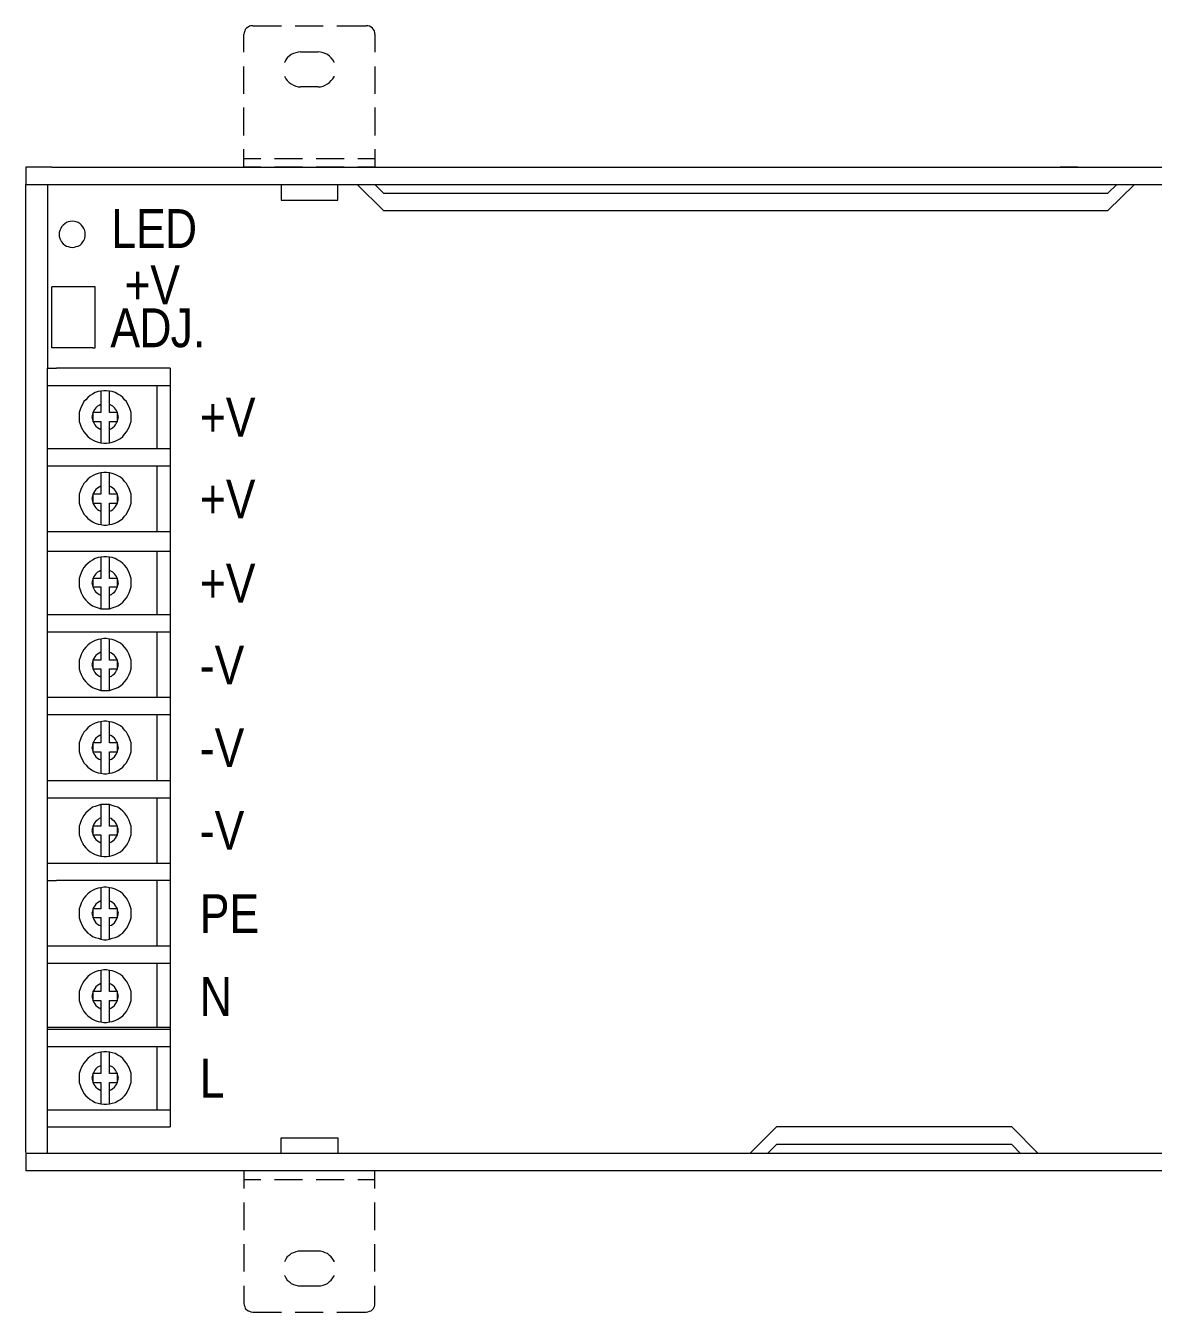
# Model space of a CAD drawing. Extents: x 136 to 351, y 87 to 234.
# Drawn here: x 136.2 to 265.3, y 86.8 to 234.2 of the extents above; entities that cross this region are included whole.
import ezdxf

# ---------------------------------------------------------------- set-up
doc = ezdxf.new("R2010")
doc.units = 0
doc.layers.get('0').update_dxf_attribs({"lineweight": 25})
doc.styles.add('textstyle6', font='')
doc.styles.get('textstyle6').set_extended_font_data('ArialNarrow')

msp = doc.modelspace()

# ---------------------------------------------------------------- linework, layer by layer
at = {"color": 0, "lineweight": 9, "flags": 128}
for points in [[(162.23, 234.17), (162.01, 234.17), (161.85, 234.12), (161.69, 234.01), (161.52, 233.9), (161.36, 233.74), (161.31, 233.58), (161.25, 233.36), (161.2, 233.2)], [(161.2, 231.14), (161.2, 233.2)], [(162.23, 234.17), (165.53, 234.17)], [(167.1, 234.17), (170.3, 234.17)], [(171.87, 234.17), (175.23, 234.17)], [(176.2, 233.2), (176.2, 233.36), (176.15, 233.58), (176.04, 233.74), (175.93, 233.9), (175.77, 234.01), (175.61, 234.12), (175.39, 234.17), (175.23, 234.17)], [(176.2, 233.2), (176.2, 231.14)], [(167.7, 231.19), (167.43, 231.14), (167.16, 231.08), (166.89, 230.98), (166.62, 230.87), (166.4, 230.7), (166.18, 230.49), (166.02, 230.27), (165.91, 230), (165.86, 229.95)], [(167.7, 231.19), (169.7, 231.19)], [(171.55, 229.95), (171.55, 230), (171.38, 230.27), (171.22, 230.49), (171, 230.7), (170.79, 230.87), (170.52, 230.98), (170.3, 231.08), (169.97, 231.14), (169.7, 231.19)], [(161.2, 226.37), (161.2, 229.51)], [(176.2, 229.51), (176.2, 226.37)], [(165.86, 228.38), (165.91, 228.32), (166.02, 228.1), (166.18, 227.89), (166.4, 227.67), (166.62, 227.51), (166.89, 227.35), (167.16, 227.24), (167.43, 227.18), (167.7, 227.18)], [(169.7, 227.18), (167.7, 227.18)], [(169.7, 227.18), (169.97, 227.18), (170.3, 227.24), (170.52, 227.35), (170.79, 227.51), (171, 227.67), (171.22, 227.89), (171.38, 228.1), (171.55, 228.32), (171.55, 228.38)], [(161.2, 221.6), (161.2, 224.8)], [(176.2, 224.8), (176.2, 221.6)], [(161.2, 217.97), (161.2, 220.03)], [(176.2, 220.03), (176.2, 217.97)], [(161.2, 218.95), (163.15, 218.95)], [(164.72, 218.95), (167.92, 218.95)], [(169.49, 218.95), (172.68, 218.95)], [(174.25, 218.95), (176.2, 218.95)], [(139.21, 217.97), (136.23, 217.97)], [(136.23, 217.97), (136.23, 215.97)], [(139.21, 217.97), (349.54, 217.97)], [(163.15, 217.97), (161.2, 217.97)], [(167.92, 217.97), (164.72, 217.97)], [(172.68, 217.97), (169.49, 217.97)], [(176.2, 217.97), (174.25, 217.97)], [(256.7, 217.97), (254.69, 217.97)], [(136.23, 215.97), (261.19, 215.97)], [(136.23, 105.09), (136.23, 215.97)], [(138.72, 215.97), (138.72, 194.95)], [(165.48, 215.97), (165.48, 214.18), (171.98, 214.18), (171.98, 215.97)], [(174.2, 215.97), (177.18, 212.99)], [(176.2, 215.97), (177.18, 215)], [(260.16, 212.99), (263.2, 215.97)], [(260.16, 215), (261.19, 215.97)], [(261.19, 215.97), (263.2, 215.97)], [(263.2, 215.97), (315.42, 215.97)], [(177.18, 215), (260.16, 215)], [(177.18, 212.99), (260.16, 212.99)], [(143.05, 210.28), (143.05, 210.5), (143, 210.72), (142.89, 210.93), (142.78, 211.15), (142.62, 211.31), (142.46, 211.47), (142.24, 211.64), (142.02, 211.69), (141.81, 211.75), (141.59, 211.8), (141.32, 211.75), (141.1, 211.69), (140.89, 211.64), (140.72, 211.47), (140.51, 211.31), (140.34, 211.15), (140.24, 210.93), (140.13, 210.72), (140.07, 210.5), (140.07, 210.28), (140.07, 210.07), (140.13, 209.8), (140.24, 209.58), (140.34, 209.42), (140.51, 209.2), (140.72, 209.04), (140.89, 208.93), (141.1, 208.87), (141.32, 208.82), (141.59, 208.77), (141.81, 208.82), (142.02, 208.87), (142.24, 208.93), (142.46, 209.04), (142.62, 209.2), (142.78, 209.42), (142.89, 209.58), (143, 209.8), (143.05, 210.07), (143.05, 210.28)], [(143.92, 197.28), (139.21, 197.28), (139.21, 204.27)], [(144.19, 197.28), (144.19, 204.27), (139.21, 204.27)], [(143.92, 197.28), (144.19, 197.28)], [(138.72, 194.95), (139.75, 194.95)], [(138.72, 192.95), (138.72, 194.95)], [(138.72, 192.95), (138.72, 194.95)], [(152.75, 194.95), (139.75, 194.95)], [(152.75, 194.95), (152.75, 108.01)], [(138.72, 192.95), (139.75, 192.95)], [(138.72, 185.74), (138.72, 192.95)], [(138.72, 185.74), (138.72, 192.95)], [(139.75, 192.95), (152.75, 192.95)], [(144.84, 192.3), (144.52, 192.25), (144.19, 192.14), (143.87, 191.97), (143.59, 191.81), (143.32, 191.59), (143.11, 191.32), (142.89, 191.11), (142.73, 190.78), (142.57, 190.51), (142.46, 190.19), (142.35, 189.86), (142.35, 189.54), (142.35, 189.16), (142.35, 188.83), (142.46, 188.51), (142.57, 188.18), (142.73, 187.91), (142.89, 187.64), (143.11, 187.37), (143.32, 187.1), (143.59, 186.88), (143.87, 186.72), (144.19, 186.56), (144.52, 186.45), (144.84, 186.39)], [(145.82, 192.3), (145.49, 192.35), (145.16, 192.35), (144.84, 192.3)], [(144.84, 192.3), (144.84, 190.78)], [(145.82, 190.78), (145.82, 192.3)], [(145.82, 186.39), (146.14, 186.45), (146.47, 186.56), (146.79, 186.72), (147.06, 186.88), (147.33, 187.1), (147.55, 187.37), (147.77, 187.64), (147.93, 187.91), (148.09, 188.18), (148.2, 188.51), (148.31, 188.83), (148.31, 189.16), (148.31, 189.54), (148.31, 189.86), (148.2, 190.19), (148.09, 190.51), (147.93, 190.78), (147.77, 191.11), (147.55, 191.32), (147.33, 191.59), (147.06, 191.81), (146.79, 191.97), (146.47, 192.14), (146.14, 192.25), (145.82, 192.3)], [(151.23, 192.95), (151.23, 185.74)], [(144.84, 190.78), (144.62, 190.67), (144.46, 190.57), (144.24, 190.4), (144.14, 190.24), (144.03, 190.08), (143.92, 189.86)], [(144.84, 190.78), (144.84, 189.86)], [(145.82, 189.86), (145.82, 190.78)], [(146.74, 189.86), (146.63, 190.08), (146.52, 190.24), (146.41, 190.4), (146.19, 190.57), (146.03, 190.67), (145.82, 190.78)], [(143.92, 189.86), (143.87, 189.59), (143.81, 189.37), (143.87, 189.1), (143.92, 188.83)], [(144.84, 189.86), (143.92, 189.86)], [(143.92, 189.86), (143.92, 188.83)], [(143.92, 188.83), (144.84, 188.83)], [(143.92, 188.83), (144.03, 188.67), (144.14, 188.45), (144.24, 188.29), (144.46, 188.13), (144.62, 188.02), (144.84, 187.91)], [(144.84, 188.83), (144.84, 187.91)], [(146.74, 189.86), (145.82, 189.86)], [(145.82, 187.91), (145.82, 188.83)], [(145.82, 188.83), (146.74, 188.83)], [(145.82, 187.91), (146.03, 188.02), (146.19, 188.13), (146.41, 188.29), (146.52, 188.45), (146.63, 188.67), (146.74, 188.83)], [(146.74, 188.83), (146.74, 189.86)], [(146.74, 188.83), (146.79, 189.1), (146.84, 189.37), (146.79, 189.59), (146.74, 189.86)], [(144.84, 187.91), (144.84, 186.39)], [(145.82, 186.39), (145.82, 187.91)], [(138.72, 185.74), (139.75, 185.74)], [(138.72, 183.74), (138.72, 185.74)], [(138.72, 183.74), (138.72, 185.74)], [(139.75, 185.74), (152.75, 185.74)], [(144.84, 186.39), (145.16, 186.34), (145.49, 186.34), (145.82, 186.39)], [(138.72, 183.74), (139.75, 183.74)], [(138.72, 176.21), (138.72, 183.74)], [(138.72, 176.21), (138.72, 183.74)], [(139.75, 183.74), (152.75, 183.74)], [(144.84, 182.93), (144.52, 182.87), (144.19, 182.77), (143.87, 182.6), (143.59, 182.44), (143.32, 182.22), (143.11, 181.95), (142.89, 181.74), (142.73, 181.41), (142.57, 181.14), (142.46, 180.82), (142.35, 180.49), (142.35, 180.17), (142.35, 179.79), (142.35, 179.46), (142.46, 179.14), (142.57, 178.81), (142.73, 178.54), (142.89, 178.22), (143.11, 178), (143.32, 177.73), (143.59, 177.51), (143.87, 177.35), (144.19, 177.19), (144.52, 177.08), (144.84, 177.02)], [(145.82, 182.93), (145.49, 182.98), (145.16, 182.98), (144.84, 182.93)], [(144.84, 182.93), (144.84, 181.41)], [(145.82, 181.41), (145.82, 182.93)], [(145.82, 177.02), (146.14, 177.08), (146.47, 177.19), (146.79, 177.35), (147.06, 177.51), (147.33, 177.73), (147.55, 178), (147.77, 178.22), (147.93, 178.54), (148.09, 178.81), (148.2, 179.14), (148.31, 179.46), (148.31, 179.79), (148.31, 180.17), (148.31, 180.49), (148.2, 180.82), (148.09, 181.14), (147.93, 181.41), (147.77, 181.74), (147.55, 181.95), (147.33, 182.22), (147.06, 182.44), (146.79, 182.6), (146.47, 182.77), (146.14, 182.87), (145.82, 182.93)], [(151.23, 183.74), (151.23, 176.21)], [(144.84, 181.41), (144.62, 181.3), (144.46, 181.19), (144.24, 181.03), (144.14, 180.87), (144.03, 180.71), (143.92, 180.49)], [(144.84, 181.41), (144.84, 180.49)], [(145.82, 180.49), (145.82, 181.41)], [(146.74, 180.49), (146.63, 180.71), (146.52, 180.87), (146.41, 181.03), (146.19, 181.19), (146.03, 181.3), (145.82, 181.41)], [(143.92, 180.49), (143.87, 180.22), (143.81, 180), (143.87, 179.73), (143.92, 179.46)], [(143.92, 180.49), (143.92, 179.46)], [(144.84, 180.49), (143.92, 180.49)], [(146.74, 180.49), (145.82, 180.49)], [(146.74, 179.46), (146.74, 180.49)], [(146.74, 179.46), (146.79, 179.73), (146.84, 180), (146.79, 180.22), (146.74, 180.49)], [(143.92, 179.46), (144.84, 179.46)], [(143.92, 179.46), (144.03, 179.3), (144.14, 179.08), (144.24, 178.92), (144.46, 178.76), (144.62, 178.65), (144.84, 178.54)], [(144.84, 179.46), (144.84, 178.54)], [(144.84, 178.54), (144.84, 177.02)], [(145.82, 179.46), (146.74, 179.46)], [(145.82, 178.54), (145.82, 179.46)], [(145.82, 178.54), (146.03, 178.65), (146.19, 178.76), (146.41, 178.92), (146.52, 179.08), (146.63, 179.3), (146.74, 179.46)], [(145.82, 177.02), (145.82, 178.54)], [(144.84, 177.02), (145.16, 176.97), (145.49, 176.97), (145.82, 177.02)], [(138.72, 176.21), (139.75, 176.21)], [(138.72, 173.99), (138.72, 176.21)], [(138.72, 173.99), (138.72, 176.21)], [(139.75, 176.21), (152.75, 176.21)], [(138.72, 173.99), (139.75, 173.99)], [(138.72, 166.73), (138.72, 173.99)], [(138.72, 166.73), (138.72, 173.99)], [(139.75, 173.99), (152.75, 173.99)], [(151.23, 173.99), (151.23, 166.73)], [(144.84, 173.29), (144.52, 173.23), (144.19, 173.12), (143.87, 172.96), (143.59, 172.8), (143.32, 172.58), (143.11, 172.36), (142.89, 172.09), (142.73, 171.82), (142.57, 171.5), (142.46, 171.17), (142.35, 170.85), (142.35, 170.52), (142.35, 170.2), (142.35, 169.87), (142.46, 169.55), (142.57, 169.22), (142.73, 168.9), (142.89, 168.63), (143.11, 168.36), (143.32, 168.14), (143.59, 167.92), (143.87, 167.71), (144.19, 167.6), (144.52, 167.49), (144.84, 167.38)], [(145.82, 173.29), (145.49, 173.34), (145.16, 173.34), (144.84, 173.29)], [(144.84, 173.29), (144.84, 171.77)], [(145.82, 171.77), (145.82, 173.29)], [(145.82, 167.38), (146.14, 167.49), (146.47, 167.6), (146.79, 167.71), (147.06, 167.92), (147.33, 168.14), (147.55, 168.36), (147.77, 168.63), (147.93, 168.9), (148.09, 169.22), (148.2, 169.55), (148.31, 169.87), (148.31, 170.2), (148.31, 170.52), (148.31, 170.85), (148.2, 171.17), (148.09, 171.5), (147.93, 171.82), (147.77, 172.09), (147.55, 172.36), (147.33, 172.58), (147.06, 172.8), (146.79, 172.96), (146.47, 173.12), (146.14, 173.23), (145.82, 173.29)], [(144.84, 171.77), (144.62, 171.66), (144.46, 171.55), (144.24, 171.39), (144.14, 171.23), (144.03, 171.07), (143.92, 170.85)], [(144.84, 171.77), (144.84, 170.85)], [(145.82, 170.85), (145.82, 171.77)], [(146.74, 170.85), (146.63, 171.07), (146.52, 171.23), (146.41, 171.39), (146.19, 171.55), (146.03, 171.66), (145.82, 171.77)], [(143.92, 170.85), (143.87, 170.63), (143.81, 170.36), (143.87, 170.09), (143.92, 169.87)], [(144.84, 170.85), (143.92, 170.85)], [(143.92, 170.85), (143.92, 169.87)], [(143.92, 169.87), (144.84, 169.87)], [(143.92, 169.87), (144.03, 169.66), (144.14, 169.44), (144.24, 169.28), (144.46, 169.17), (144.62, 169.01), (144.84, 168.95)], [(144.84, 169.87), (144.84, 168.95)], [(146.74, 170.85), (145.82, 170.85)], [(145.82, 168.95), (145.82, 169.87)], [(145.82, 169.87), (146.74, 169.87)], [(145.82, 168.95), (146.03, 169.01), (146.19, 169.17), (146.41, 169.28), (146.52, 169.44), (146.63, 169.66), (146.74, 169.87)], [(146.74, 169.87), (146.74, 170.85)], [(146.74, 169.87), (146.79, 170.09), (146.84, 170.36), (146.79, 170.63), (146.74, 170.85)], [(144.84, 168.95), (144.84, 167.38)], [(145.82, 167.38), (145.82, 168.95)], [(138.72, 164.73), (138.72, 166.73)], [(138.72, 166.73), (139.75, 166.73)], [(138.72, 164.73), (138.72, 166.73)], [(139.75, 166.73), (152.75, 166.73)], [(144.84, 167.38), (145.16, 167.38), (145.49, 167.38), (145.82, 167.38)], [(138.72, 157.25), (138.72, 164.73)], [(138.72, 164.73), (139.75, 164.73)], [(138.72, 157.25), (138.72, 164.73)], [(139.75, 164.73), (152.75, 164.73)], [(144.84, 163.91), (144.52, 163.86), (144.19, 163.75), (143.87, 163.59), (143.59, 163.43), (143.32, 163.21), (143.11, 162.99), (142.89, 162.72), (142.73, 162.45), (142.57, 162.13), (142.46, 161.8), (142.35, 161.48), (142.35, 161.15), (142.35, 160.83), (142.35, 160.5), (142.46, 160.12), (142.57, 159.85), (142.73, 159.53), (142.89, 159.26), (143.11, 158.99), (143.32, 158.77), (143.59, 158.55), (143.87, 158.34), (144.19, 158.23), (144.52, 158.12), (144.84, 158.01)], [(145.82, 163.91), (145.49, 163.97), (145.16, 163.97), (144.84, 163.91)], [(144.84, 163.91), (144.84, 162.4)], [(145.82, 162.4), (145.82, 163.91)], [(145.82, 158.01), (146.14, 158.12), (146.47, 158.23), (146.79, 158.34), (147.06, 158.55), (147.33, 158.77), (147.55, 158.99), (147.77, 159.26), (147.93, 159.53), (148.09, 159.85), (148.2, 160.12), (148.31, 160.5), (148.31, 160.83), (148.31, 161.15), (148.31, 161.48), (148.2, 161.8), (148.09, 162.13), (147.93, 162.45), (147.77, 162.72), (147.55, 162.99), (147.33, 163.21), (147.06, 163.43), (146.79, 163.59), (146.47, 163.75), (146.14, 163.86), (145.82, 163.91)], [(151.23, 164.73), (151.23, 157.25)], [(144.84, 162.4), (144.62, 162.29), (144.46, 162.18), (144.24, 162.02), (144.14, 161.86), (144.03, 161.69), (143.92, 161.48)], [(144.84, 162.4), (144.84, 161.48)], [(145.82, 161.48), (145.82, 162.4)], [(146.74, 161.48), (146.63, 161.69), (146.52, 161.86), (146.41, 162.02), (146.19, 162.18), (146.03, 162.29), (145.82, 162.4)], [(143.92, 161.48), (143.87, 161.21), (143.81, 160.99), (143.87, 160.72), (143.92, 160.5)], [(143.92, 161.48), (143.92, 160.5)], [(144.84, 161.48), (143.92, 161.48)], [(146.74, 161.48), (145.82, 161.48)], [(146.74, 160.5), (146.74, 161.48)], [(146.74, 160.5), (146.79, 160.72), (146.84, 160.99), (146.79, 161.21), (146.74, 161.48)], [(143.92, 160.5), (144.84, 160.5)], [(143.92, 160.5), (144.03, 160.29), (144.14, 160.07), (144.24, 159.91), (144.46, 159.8), (144.62, 159.64), (144.84, 159.58)], [(144.84, 160.5), (144.84, 159.58)], [(144.84, 159.58), (144.84, 158.01)], [(145.82, 159.58), (145.82, 160.5)], [(145.82, 160.5), (146.74, 160.5)], [(145.82, 159.58), (146.03, 159.64), (146.19, 159.8), (146.41, 159.91), (146.52, 160.07), (146.63, 160.29), (146.74, 160.5)], [(145.82, 158.01), (145.82, 159.58)], [(144.84, 158.01), (145.16, 158.01), (145.49, 158.01), (145.82, 158.01)], [(138.72, 155.25), (138.72, 157.25)], [(138.72, 157.25), (139.75, 157.25)], [(138.72, 155.25), (138.72, 157.25)], [(139.75, 157.25), (152.75, 157.25)], [(138.72, 147.72), (138.72, 155.25)], [(138.72, 155.25), (139.75, 155.25)], [(138.72, 147.72), (138.72, 155.25)], [(139.75, 155.25), (152.75, 155.25)], [(151.23, 155.25), (151.23, 147.72)], [(144.84, 154.44), (144.52, 154.38), (144.19, 154.27), (143.87, 154.11), (143.59, 153.95), (143.32, 153.73), (143.11, 153.46), (142.89, 153.24), (142.73, 152.92), (142.57, 152.65), (142.46, 152.32), (142.35, 152), (142.35, 151.67), (142.35, 151.29), (142.35, 150.97), (142.46, 150.64), (142.57, 150.32), (142.73, 150.05), (142.89, 149.72), (143.11, 149.51), (143.32, 149.23), (143.59, 149.02), (143.87, 148.86), (144.19, 148.69), (144.52, 148.59), (144.84, 148.53)], [(145.82, 154.44), (145.49, 154.49), (145.16, 154.49), (144.84, 154.44)], [(144.84, 154.44), (144.84, 152.92)], [(145.82, 152.92), (145.82, 154.44)], [(145.82, 148.53), (146.14, 148.59), (146.47, 148.69), (146.79, 148.86), (147.06, 149.02), (147.33, 149.23), (147.55, 149.51), (147.77, 149.72), (147.93, 150.05), (148.09, 150.32), (148.2, 150.64), (148.31, 150.97), (148.31, 151.29), (148.31, 151.67), (148.31, 152), (148.2, 152.32), (148.09, 152.65), (147.93, 152.92), (147.77, 153.24), (147.55, 153.46), (147.33, 153.73), (147.06, 153.95), (146.79, 154.11), (146.47, 154.27), (146.14, 154.38), (145.82, 154.44)], [(143.92, 152), (143.87, 151.73), (143.81, 151.46), (143.87, 151.24), (143.92, 150.97)], [(144.84, 152.92), (144.62, 152.81), (144.46, 152.7), (144.24, 152.54), (144.14, 152.38), (144.03, 152.16), (143.92, 152)], [(144.84, 152), (143.92, 152)], [(143.92, 152), (143.92, 150.97)], [(144.84, 152.92), (144.84, 152)], [(145.82, 152), (145.82, 152.92)], [(146.74, 152), (146.63, 152.16), (146.52, 152.38), (146.41, 152.54), (146.19, 152.7), (146.03, 152.81), (145.82, 152.92)], [(146.74, 152), (145.82, 152)], [(146.74, 150.97), (146.74, 152)], [(146.74, 150.97), (146.79, 151.24), (146.84, 151.46), (146.79, 151.73), (146.74, 152)], [(143.92, 150.97), (144.84, 150.97)], [(143.92, 150.97), (144.03, 150.75), (144.14, 150.59), (144.24, 150.43), (144.46, 150.26), (144.62, 150.16), (144.84, 150.05)], [(144.84, 150.97), (144.84, 150.05)], [(145.82, 150.05), (145.82, 150.97)], [(145.82, 150.97), (146.74, 150.97)], [(145.82, 150.05), (146.03, 150.16), (146.19, 150.26), (146.41, 150.43), (146.52, 150.59), (146.63, 150.75), (146.74, 150.97)], [(144.84, 150.05), (144.84, 148.53)], [(145.82, 148.53), (145.82, 150.05)], [(138.72, 145.71), (138.72, 147.72)], [(138.72, 147.72), (139.75, 147.72)], [(138.72, 145.71), (138.72, 147.72)], [(139.75, 147.72), (152.75, 147.72)], [(144.84, 148.53), (145.16, 148.48), (145.49, 148.48), (145.82, 148.53)], [(138.72, 138.24), (138.72, 145.71)], [(138.72, 145.71), (139.75, 145.71)], [(138.72, 138.24), (138.72, 145.71)], [(139.75, 145.71), (152.75, 145.71)], [(144.84, 144.96), (144.52, 144.85), (144.19, 144.74), (143.87, 144.63), (143.59, 144.41), (143.32, 144.2), (143.11, 143.98), (142.89, 143.71), (142.73, 143.44), (142.57, 143.11), (142.46, 142.79), (142.35, 142.46), (142.35, 142.14), (142.35, 141.81), (142.35, 141.49), (142.46, 141.16), (142.57, 140.84), (142.73, 140.51), (142.89, 140.24), (143.11, 139.97), (143.32, 139.76), (143.59, 139.54), (143.87, 139.38), (144.19, 139.21), (144.52, 139.11), (144.84, 139.05)], [(144.84, 144.96), (144.84, 143.38)], [(145.82, 144.96), (145.49, 144.96), (145.16, 144.96), (144.84, 144.96)], [(145.82, 143.38), (145.82, 144.96)], [(145.82, 139.05), (146.14, 139.11), (146.47, 139.21), (146.79, 139.38), (147.06, 139.54), (147.33, 139.76), (147.55, 139.97), (147.77, 140.24), (147.93, 140.51), (148.09, 140.84), (148.2, 141.16), (148.31, 141.49), (148.31, 141.81), (148.31, 142.14), (148.31, 142.46), (148.2, 142.79), (148.09, 143.11), (147.93, 143.44), (147.77, 143.71), (147.55, 143.98), (147.33, 144.2), (147.06, 144.41), (146.79, 144.63), (146.47, 144.74), (146.14, 144.85), (145.82, 144.96)], [(151.23, 145.71), (151.23, 138.24)], [(144.84, 143.38), (144.62, 143.33), (144.46, 143.17), (144.24, 143.06), (144.14, 142.9), (144.03, 142.68), (143.92, 142.46)], [(144.84, 143.38), (144.84, 142.46)], [(145.82, 142.46), (145.82, 143.38)], [(146.74, 142.46), (146.63, 142.68), (146.52, 142.9), (146.41, 143.06), (146.19, 143.17), (146.03, 143.33), (145.82, 143.38)], [(143.92, 142.46), (143.87, 142.25), (143.81, 141.98), (143.87, 141.71), (143.92, 141.49)], [(143.92, 142.46), (143.92, 141.49)], [(144.84, 142.46), (143.92, 142.46)], [(146.74, 142.46), (145.82, 142.46)], [(146.74, 141.49), (146.74, 142.46)], [(146.74, 141.49), (146.79, 141.71), (146.84, 141.98), (146.79, 142.25), (146.74, 142.46)], [(143.92, 141.49), (144.84, 141.49)], [(143.92, 141.49), (144.03, 141.27), (144.14, 141.11), (144.24, 140.95), (144.46, 140.78), (144.62, 140.68), (144.84, 140.57)], [(144.84, 141.49), (144.84, 140.57)], [(144.84, 140.57), (144.84, 139.05)], [(145.82, 140.57), (145.82, 141.49)], [(145.82, 141.49), (146.74, 141.49)], [(145.82, 140.57), (146.03, 140.68), (146.19, 140.78), (146.41, 140.95), (146.52, 141.11), (146.63, 141.27), (146.74, 141.49)], [(145.82, 139.05), (145.82, 140.57)], [(144.84, 139.05), (145.16, 139), (145.49, 139), (145.82, 139.05)], [(138.72, 136.23), (138.72, 138.24)], [(138.72, 138.24), (139.75, 138.24)], [(138.72, 136.23), (138.72, 138.24)], [(139.75, 138.24), (152.75, 138.24)], [(138.72, 128.76), (138.72, 136.23)], [(138.72, 136.23), (139.75, 136.23)], [(138.72, 128.76), (138.72, 136.23)], [(152.75, 136.23), (139.75, 136.23)], [(151.23, 136.23), (151.23, 128.76)], [(144.84, 135.42), (144.52, 135.37), (144.19, 135.26), (143.87, 135.1), (143.59, 134.93), (143.32, 134.72), (143.11, 134.5), (142.89, 134.23), (142.73, 133.96), (142.57, 133.63), (142.46, 133.31), (142.35, 132.98), (142.35, 132.66), (142.35, 132.33), (142.35, 131.96), (142.46, 131.63), (142.57, 131.36), (142.73, 131.03), (142.89, 130.76), (143.11, 130.49), (143.32, 130.22), (143.59, 130.06), (143.87, 129.84), (144.19, 129.73), (144.52, 129.63), (144.84, 129.52)], [(145.82, 135.42), (145.49, 135.48), (145.16, 135.48), (144.84, 135.42)], [(144.84, 135.42), (144.84, 133.91)], [(145.82, 133.91), (145.82, 135.42)], [(145.82, 129.52), (146.14, 129.63), (146.47, 129.73), (146.79, 129.84), (147.06, 130.06), (147.33, 130.22), (147.55, 130.49), (147.77, 130.76), (147.93, 131.03), (148.09, 131.36), (148.2, 131.63), (148.31, 131.96), (148.31, 132.33), (148.31, 132.66), (148.31, 132.98), (148.2, 133.31), (148.09, 133.63), (147.93, 133.96), (147.77, 134.23), (147.55, 134.5), (147.33, 134.72), (147.06, 134.93), (146.79, 135.1), (146.47, 135.26), (146.14, 135.37), (145.82, 135.42)], [(143.92, 132.98), (143.87, 132.71), (143.81, 132.5), (143.87, 132.23), (143.92, 132.01)], [(144.84, 133.91), (144.62, 133.8), (144.46, 133.69), (144.24, 133.53), (144.14, 133.36), (144.03, 133.2), (143.92, 132.98)], [(144.84, 132.98), (143.92, 132.98)], [(143.92, 132.98), (143.92, 132.01)], [(144.84, 133.91), (144.84, 132.98)], [(145.82, 132.98), (145.82, 133.91)], [(146.74, 132.98), (146.63, 133.2), (146.52, 133.36), (146.41, 133.53), (146.19, 133.69), (146.03, 133.8), (145.82, 133.91)], [(146.74, 132.98), (145.82, 132.98)], [(146.74, 132.01), (146.74, 132.98)], [(146.74, 132.01), (146.79, 132.23), (146.84, 132.5), (146.79, 132.71), (146.74, 132.98)], [(143.92, 132.01), (144.84, 132.01)], [(143.92, 132.01), (144.03, 131.79), (144.14, 131.58), (144.24, 131.41), (144.46, 131.25), (144.62, 131.14), (144.84, 131.09)], [(144.84, 132.01), (144.84, 131.09)], [(145.82, 132.01), (146.74, 132.01)], [(145.82, 131.09), (145.82, 132.01)], [(145.82, 131.09), (146.03, 131.14), (146.19, 131.25), (146.41, 131.41), (146.52, 131.58), (146.63, 131.79), (146.74, 132.01)], [(144.84, 131.09), (144.84, 129.52)], [(145.82, 129.52), (145.82, 131.09)], [(138.72, 128.76), (139.75, 128.76)], [(138.72, 126.76), (138.72, 128.76)], [(138.72, 126.76), (138.72, 128.76)], [(139.75, 128.76), (152.75, 128.76)], [(144.84, 129.52), (145.16, 129.46), (145.49, 129.46), (145.82, 129.52)], [(138.72, 119.44), (138.72, 126.76)], [(138.72, 126.76), (139.75, 126.76)], [(138.72, 119.44), (138.72, 126.76)], [(139.75, 126.76), (152.75, 126.76)], [(144.84, 125.94), (144.52, 125.89), (144.19, 125.78), (143.87, 125.62), (143.59, 125.46), (143.32, 125.24), (143.11, 124.97), (142.89, 124.7), (142.73, 124.43), (142.57, 124.15), (142.46, 123.83), (142.35, 123.51), (142.35, 123.18), (142.35, 122.8), (142.35, 122.48), (142.46, 122.15), (142.57, 121.83), (142.73, 121.55), (142.89, 121.23), (143.11, 120.96), (143.32, 120.74), (143.59, 120.53), (143.87, 120.36), (144.19, 120.2), (144.52, 120.09), (144.84, 120.04)], [(145.82, 125.94), (145.49, 126), (145.16, 126), (144.84, 125.94)], [(144.84, 125.94), (144.84, 124.43)], [(145.82, 124.43), (145.82, 125.94)], [(145.82, 120.04), (146.14, 120.09), (146.47, 120.2), (146.79, 120.36), (147.06, 120.53), (147.33, 120.74), (147.55, 120.96), (147.77, 121.23), (147.93, 121.55), (148.09, 121.83), (148.2, 122.15), (148.31, 122.48), (148.31, 122.8), (148.31, 123.18), (148.31, 123.51), (148.2, 123.83), (148.09, 124.15), (147.93, 124.43), (147.77, 124.7), (147.55, 124.97), (147.33, 125.24), (147.06, 125.46), (146.79, 125.62), (146.47, 125.78), (146.14, 125.89), (145.82, 125.94)], [(151.23, 126.76), (151.23, 119.44)], [(144.84, 124.43), (144.62, 124.32), (144.46, 124.21), (144.24, 124.05), (144.14, 123.88), (144.03, 123.67), (143.92, 123.51)], [(144.84, 124.43), (144.84, 123.51)], [(145.82, 123.51), (145.82, 124.43)], [(146.74, 123.51), (146.63, 123.67), (146.52, 123.88), (146.41, 124.05), (146.19, 124.21), (146.03, 124.32), (145.82, 124.43)], [(143.92, 123.51), (143.87, 123.23), (143.81, 122.96), (143.87, 122.75), (143.92, 122.48)], [(143.92, 123.51), (143.92, 122.48)], [(144.84, 123.51), (143.92, 123.51)], [(143.92, 122.48), (144.84, 122.48)], [(143.92, 122.48), (144.03, 122.26), (144.14, 122.1), (144.24, 121.93), (144.46, 121.77), (144.62, 121.66), (144.84, 121.55)], [(144.84, 122.48), (144.84, 121.55)], [(146.74, 123.51), (145.82, 123.51)], [(145.82, 122.48), (146.74, 122.48)], [(145.82, 121.55), (145.82, 122.48)], [(145.82, 121.55), (146.03, 121.66), (146.19, 121.77), (146.41, 121.93), (146.52, 122.1), (146.63, 122.26), (146.74, 122.48)], [(146.74, 122.48), (146.74, 123.51)], [(146.74, 122.48), (146.79, 122.75), (146.84, 122.96), (146.79, 123.23), (146.74, 123.51)], [(144.84, 121.55), (144.84, 120.04)], [(145.82, 120.04), (145.82, 121.55)], [(138.72, 119.23), (138.72, 119.44)], [(138.72, 119.44), (152.75, 119.44)], [(138.72, 119.23), (138.72, 119.44)], [(144.84, 120.04), (145.16, 119.98), (145.49, 119.98), (145.82, 120.04)], [(138.72, 117.22), (138.72, 119.23)], [(138.72, 119.23), (139.75, 119.23)], [(138.72, 117.22), (138.72, 119.23)], [(139.75, 119.23), (152.75, 119.23)], [(138.72, 109.96), (138.72, 117.22)], [(138.72, 117.22), (139.75, 117.22)], [(138.72, 109.96), (138.72, 117.22)], [(139.75, 117.22), (152.75, 117.22)], [(144.84, 116.57), (144.52, 116.52), (144.19, 116.41), (143.87, 116.25), (143.59, 116.08), (143.32, 115.87), (143.11, 115.6), (142.89, 115.33), (142.73, 115.06), (142.57, 114.78), (142.46, 114.46), (142.35, 114.13), (142.35, 113.75), (142.35, 113.43), (142.35, 113.1), (142.46, 112.78), (142.57, 112.45), (142.73, 112.18), (142.89, 111.86), (143.11, 111.59), (143.32, 111.37), (143.59, 111.15), (143.87, 110.99), (144.19, 110.83), (144.52, 110.72), (144.84, 110.67)], [(145.82, 116.57), (145.49, 116.63), (145.16, 116.63), (144.84, 116.57)], [(144.84, 116.57), (144.84, 115)], [(145.82, 115), (145.82, 116.57)], [(145.82, 110.67), (146.14, 110.72), (146.47, 110.83), (146.79, 110.99), (147.06, 111.15), (147.33, 111.37), (147.55, 111.59), (147.77, 111.86), (147.93, 112.18), (148.09, 112.45), (148.2, 112.78), (148.31, 113.1), (148.31, 113.43), (148.31, 113.75), (148.31, 114.13), (148.2, 114.46), (148.09, 114.78), (147.93, 115.06), (147.77, 115.33), (147.55, 115.6), (147.33, 115.87), (147.06, 116.08), (146.79, 116.25), (146.47, 116.41), (146.14, 116.52), (145.82, 116.57)], [(151.23, 117.22), (151.23, 109.96)], [(144.84, 115), (144.62, 114.95), (144.46, 114.84), (144.24, 114.68), (144.14, 114.51), (144.03, 114.3), (143.92, 114.13)], [(144.84, 115), (144.84, 114.13)], [(145.82, 114.13), (145.82, 115)], [(146.74, 114.13), (146.63, 114.3), (146.52, 114.51), (146.41, 114.68), (146.19, 114.84), (146.03, 114.95), (145.82, 115)], [(143.92, 114.13), (143.87, 113.86), (143.81, 113.59), (143.87, 113.38), (143.92, 113.1)], [(143.92, 114.13), (143.92, 113.1)], [(144.84, 114.13), (143.92, 114.13)], [(146.74, 114.13), (145.82, 114.13)], [(146.74, 113.1), (146.74, 114.13)], [(146.74, 113.1), (146.79, 113.38), (146.84, 113.59), (146.79, 113.86), (146.74, 114.13)], [(143.92, 113.1), (144.84, 113.1)], [(143.92, 113.1), (144.03, 112.89), (144.14, 112.73), (144.24, 112.56), (144.46, 112.4), (144.62, 112.29), (144.84, 112.18)], [(144.84, 113.1), (144.84, 112.18)], [(144.84, 112.18), (144.84, 110.67)], [(145.82, 113.1), (146.74, 113.1)], [(145.82, 112.18), (145.82, 113.1)], [(145.82, 112.18), (146.03, 112.29), (146.19, 112.4), (146.41, 112.56), (146.52, 112.73), (146.63, 112.89), (146.74, 113.1)], [(145.82, 110.67), (145.82, 112.18)], [(144.84, 110.67), (145.16, 110.61), (145.49, 110.61), (145.82, 110.67)], [(138.72, 109.96), (139.75, 109.96)], [(138.72, 104.98), (138.72, 109.96)], [(138.72, 108.01), (138.72, 109.96)], [(139.75, 109.96), (152.75, 109.96)], [(138.72, 108.01), (139.75, 108.01)], [(139.75, 108.01), (152.75, 108.01)], [(222.19, 108.01), (219.16, 104.98)], [(223.6, 108.01), (222.19, 108.01)], [(249.17, 108.01), (223.6, 108.01)], [(252.15, 104.98), (249.17, 108.01)], [(165.48, 104.98), (165.48, 106.77), (171.98, 106.77), (171.98, 104.98)], [(351.06, 104.98), (136.23, 104.98)], [(136.23, 104.98), (136.23, 102.98)], [(220.57, 104.98), (219.16, 104.98)], [(221.16, 104.98), (220.57, 104.98)], [(222.19, 106.01), (221.16, 104.98)], [(225.01, 106.01), (222.19, 106.01)], [(249.17, 106.01), (225.01, 106.01)], [(250.14, 104.98), (249.17, 106.01)], [(250.74, 104.98), (250.14, 104.98)], [(252.15, 104.98), (250.74, 104.98)], [(139.21, 102.98), (136.23, 102.98)], [(349.54, 102.98), (139.21, 102.98)], [(161.2, 102.98), (161.2, 100.97)], [(163.15, 102.98), (161.2, 102.98)], [(161.2, 102), (163.15, 102)], [(167.92, 102.98), (164.72, 102.98)], [(164.72, 102), (167.92, 102)], [(172.68, 102.98), (169.49, 102.98)], [(169.49, 102), (172.68, 102)], [(176.2, 102.98), (174.25, 102.98)], [(174.25, 102), (176.2, 102)], [(176.2, 100.97), (176.2, 102.98)], [(161.2, 99.35), (161.2, 96.2)], [(176.2, 96.2), (176.2, 99.35)], [(161.2, 94.58), (161.2, 91.44)], [(176.2, 91.44), (176.2, 94.58)], [(167.7, 93.77), (167.43, 93.77), (167.16, 93.71), (166.89, 93.6), (166.62, 93.5), (166.4, 93.28), (166.18, 93.12), (166.02, 92.85), (165.91, 92.63), (165.86, 92.57)], [(169.7, 93.77), (167.7, 93.77)], [(171.55, 92.57), (171.55, 92.63), (171.38, 92.85), (171.22, 93.12), (171, 93.28), (170.79, 93.5), (170.52, 93.6), (170.3, 93.71), (169.97, 93.77), (169.7, 93.77)], [(165.86, 91), (165.91, 90.95), (166.02, 90.73), (166.18, 90.46), (166.4, 90.3), (166.62, 90.08), (166.89, 89.97), (167.16, 89.87), (167.43, 89.81), (167.7, 89.81)], [(169.7, 89.81), (169.97, 89.81), (170.3, 89.87), (170.52, 89.97), (170.79, 90.08), (171, 90.3), (171.22, 90.46), (171.38, 90.73), (171.55, 90.95), (171.55, 91)], [(161.2, 89.81), (161.2, 87.81)], [(167.7, 89.81), (169.7, 89.81)], [(176.2, 87.81), (176.2, 89.81)], [(161.2, 87.81), (161.25, 87.59), (161.31, 87.43), (161.36, 87.21), (161.52, 87.1), (161.69, 86.94), (161.85, 86.89), (162.01, 86.83), (162.23, 86.78)], [(175.23, 86.78), (175.39, 86.83), (175.61, 86.89), (175.77, 86.94), (175.93, 87.1), (176.04, 87.21), (176.15, 87.43), (176.2, 87.59), (176.2, 87.81)], [(162.23, 86.78), (165.53, 86.78)], [(167.1, 86.78), (170.3, 86.78)], [(171.87, 86.78), (175.23, 86.78)]]:
    msp.add_lwpolyline(points, dxfattribs=at)

# ---------------------------------------------------------------- texts
at = {"color": 0, "style": 'textstyle6'}
for s, height, p in [('L', 4.45, (146.03, 208.71)), ('E', 4.45, (148.85, 208.71)), ('D', 4.45, (152.17, 208.71)), ('V', 4.45, (150.49, 202.27)), ('+', 4.45, (147.55, 202.27)), ('A', 4.45, (145.92, 197.34)), ('D', 4.45, (149.24, 197.34)), ('J', 4.45, (152.82, 197.34)), ('.', 4.45, (155.38, 197.34)), ('+V', 4.452, (156.16, 187.1)), ('+V', 4.452, (156.16, 177.73)), ('+V', 4.452, (156.16, 168.09)), ('-V', 4.452, (156.16, 158.71)), ('-V', 4.452, (156.16, 149.24)), ('-V', 4.452, (156.16, 139.76)), ('PE', 4.452, (156.16, 130.22)), ('N', 4.45, (156.16, 120.74)), ('L', 4.45, (156.16, 111.37))]:
    msp.add_text(s, height=height, dxfattribs=at).set_placement(p)

doc.saveas('drawing.dxf')
